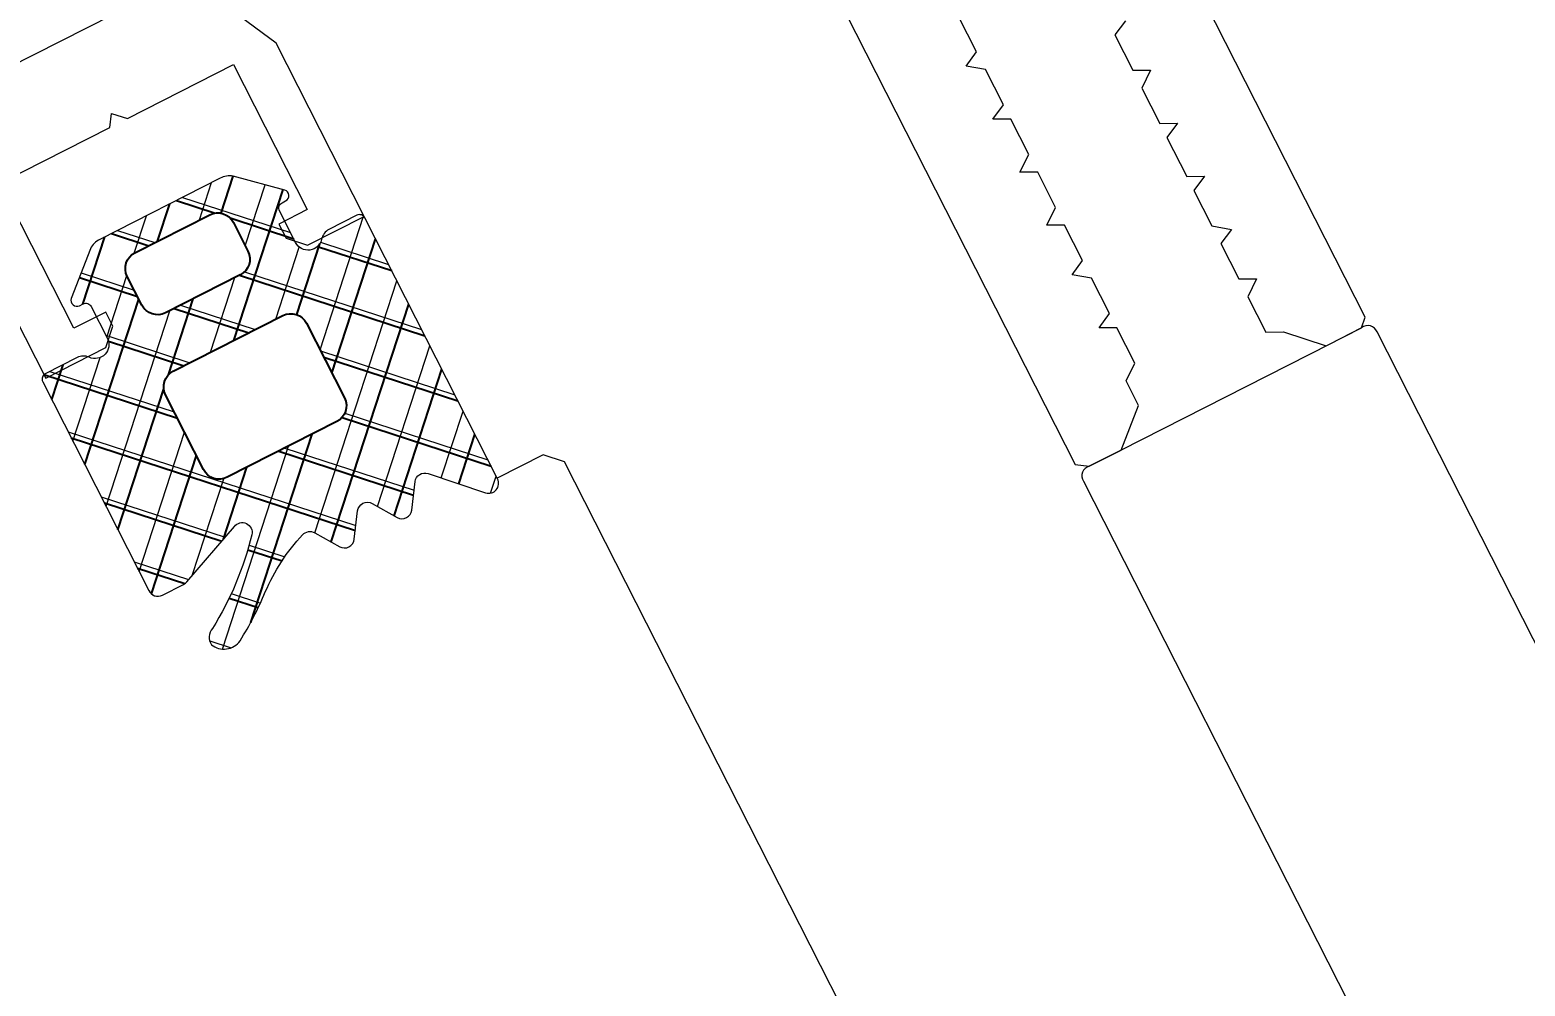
# Model space of a CAD drawing. Header units: millimetres. Extents: x 0 to 8967983, y -224399 to 13801.
# Drawn here: x 67245.67 to 67291.62, y -104743.85 to -104714.47 of the extents above; entities that cross this region are included whole.
import ezdxf
from ezdxf import colors
from ezdxf.entities.mleader import LeaderData, LeaderLine
from ezdxf.math import Vec2, Vec3

# ---------------------------------------------------------------- set-up
doc = ezdxf.new("R2010")
doc.units = ezdxf.units.MM
doc.header["$LTSCALE"] = 10
doc.layers.add('АР_Перегородки витражные', color=152, linetype='Continuous', lineweight=13)
doc.layers.add('Архитектура', color=251, linetype='Continuous')
doc.layers.add('Тонкая', color=7, linetype='Continuous')
doc.layers.get('0').off()
doc.layers.get('0').freeze()
doc.styles.add('ISOCPEUR', font='isocpeur.TTF', dxfattribs={"width": 0.7})

# ---------------------------------------------------------------- blocks, each defined once
blk = doc.blocks.new('_DOTSMALL')
at = {"color": 0, "linetype": 'ByBlock', "const_width": 0.5}
blk.add_lwpolyline([(-0.0625, 0, 1), (0.0625, 0, 1)], format="xyb", close=True, dxfattribs=at)
blk = doc.blocks.new('стойка витр.')
h = blk.add_hatch()
h.set_pattern_fill('ANSI37', scale=0.5, angle=-69.23283665521843)
h.set_pattern_definition([(335.7671633447816, (-69115.31625940584, 318510.9409690977), (0.6515825639889636, 1.447617495164233), []), (65.76716334478155, (-69115.31625940584, 318510.9409690977), (-1.447617495164233, 0.6515825639889636), [])])
edge = h.paths.add_edge_path()
edge.add_line((-22.69442369043827, 14.13646889062511), (-23.03581465108437, 15.03674084689555))
edge.add_arc((-23.43472203482704, 14.88552442783714), 0.426606969231953, 20.76054121617168, 72.29995807937499)
edge.add_arc((-23.17519432072194, 15.69843630689562), 0.4267278803337561, 110.7639791014305, 252.28796188313498, ccw=False)
edge.add_line((-23.32647754022037, 16.09744767434313), (-22.30045238576713, 16.48652534212306))
edge.add_arc((-22.23557122191811, 16.31559297980009), 0.1828317202011609, 20.74895968860318, 110.7853670150393, ccw=False)
edge.add_line((-22.06459766681655, 16.38036551539699), (-22.02136925791274, 16.26636916297139))
edge.add_arc((-21.85036169383434, 16.33121481389334), 0.1828894349477776, 200.7666051414026, 335.7779732891441)
edge.add_line((-21.68357339510112, 16.25618009645405), (-21.08991230116226, 17.78525728297245))
edge.add_arc((-21.70321396183568, 17.95657679537892), 0.6367804192309714, 344.3928406199507, 381.7248777476984)
edge.add_line((-21.1116628201562, 18.19228116337763), (-22.58147269752226, 22.06827310883818))
edge.add_arc((-23.18057156739388, 21.852472630542), 0.6367804192296693, 19.80944894391843, 57.14148607166609)
edge.add_line((-22.83507592984824, 22.38737642259366), (-24.29334917705273, 23.13834224954917))
edge.add_arc((-24.36844682475663, 22.97158227615987), 0.1828894349476184, 65.75635339884347, 200.7677215648203)
edge.add_line((-24.53945312526776, 22.90673329312267), (-24.49622471639304, 22.79273694081348))
edge.add_arc((-24.66715707872659, 22.7278557770023), 0.1828317201976129, -69.25104032206309, 20.78536700277641, ccw=False)
edge.add_line((-24.60238454316277, 22.55688222189201), (-25.62840969761601, 22.16780455411208))
edge.add_arc((-25.77973726672901, 22.56679910380675), 0.4267278803402734, 149.2463648073436, 290.7703475895543, ccw=False)
edge.add_arc((-26.51302534269302, 23.00322659508151), 0.4266069692186295, 329.2343686070108, 380.7737854734352)
edge.add_line((-26.11415292418678, 23.1545352198882), (-26.50320860397187, 24.18050239048171))
edge.add_arc((-26.6741821590871, 24.11572985494814), 0.1828317201915107, 20.74895966852365, 110.7853670116034)
edge.add_line((-26.73906332292245, 24.28666221726598), (-33.46508004333009, 21.73609814226074))
edge.add_arc((-33.37260125833668, 21.44478009969028), 0.3056444463767395, 107.6120180140902, 200.6882886899978)
edge.add_line((-33.6585366082727, 21.33680091994756), (-33.39916615508264, 20.65282280623796))
edge.add_arc((-33.11489203283651, 20.76049792175978), 0.3039830703862393, 200.7452912846324, 225.8123610097134)
edge.add_line((-33.32677140043234, 20.54252351805917), (-31.79381202385412, 18.90709041146329))
edge.add_arc((-32.0063560722166, 18.68866847666476), 0.3047673113958362, -108.86283880448178, 45.781400895661875, ccw=False)
edge.add_arc((-28.70749382052437, 27.75544220980088), 9.952967568180252, 231.9543329511108, 250.0411665169116, ccw=False)
edge.add_arc((-35.13741779119496, 19.64784166335459), 0.4002801790554734, 42.30928712460122, 119.2250395725891)
edge.add_arc((-34.91139847875967, 19.56672148584141), 0.6024183835395109, 134.3950067436913, 228.6478049676944)
edge.add_arc((-28.53884731806517, 27.80771469972205), 11.01872594929672, 232.0873456721725, 240.8889416158169)
edge.add_arc((-36.88860151399224, 12.8729826853881), 6.091684827127049, 40.75890454826748, 60.61437004968877, ccw=False)
edge.add_arc((-32.50226594848368, 16.64775385941913), 0.3047655738188228, -34.89587558046088, 41.60271899476669, ccw=False)
edge.add_line((-32.25229934006347, 16.47340148731018), (-32.76342180219945, 15.75802363698313))
edge.add_arc((-32.51342051808022, 15.58368567090239), 0.3047857747310843, 145.1100748179471, 256.4242518685471)
edge.add_line((-32.58496309185284, 15.28741547561367), (-31.72801335877739, 15.09082250765641))
edge.add_arc((-31.79955593254474, 14.79455231235153), 0.3047857747455557, -34.88992517811971, 76.42425187022229, ccw=False)
edge.add_line((-31.54955464840168, 14.62021434627968), (-32.06065512256464, 13.90477851201285))
edge.add_arc((-31.81065383841726, 13.73044054594722), 0.304785774745541, 145.1100748233031, 256.4242518693868)
edge.add_line((-31.88219641218893, 13.4341703506434), (-31.02524667911348, 13.23757738269342))
edge.add_arc((-31.09682011228135, 12.94126594878393), 0.3048331054871362, -24.2246592297883, 76.42043308581259, ccw=False)
edge.add_line((-30.81882951050648, 12.81618818287097), (-31.59985344059533, 11.12048939903616))
edge.add_arc((-31.32187980059053, 10.99539431777895), 0.3048247429134716, 155.7710645559098, 290.7402899417831)
edge.add_line((-31.21393143609748, 10.71032366952568), (-22.80062470957637, 13.90072279884771))
edge.add_arc((-22.86539724513609, 14.07169635396312), 0.1828317202009504, 290.7489596761703, 380.7489600455551)
edge = h.paths.add_edge_path(flags=16)
edge.add_line((-23.10434971895302, 21.04022295145114), (-22.19142218885827, 18.63276889372355))
edge.add_arc((-22.69773797682865, 18.4407695405971), 0.5414973949605305, -69.23283665472542, 20.767163345274582, ccw=False)
edge.add_line((-22.5057386237022, 17.93445375262672), (-23.43116100440966, 17.58352553217992))
edge.add_arc((-23.62316035752519, 18.08984132014666), 0.5414973949532591, 200.7671633443313, 290.7671633443313, ccw=False)
edge.add_line((-24.12947614549194, 17.89784196703113), (-25.04240367558668, 20.30529602475872))
edge.add_arc((-24.53608788761267, 20.4972953778888), 0.541497394965222, 110.76716334549809, 200.7671633454981, ccw=False)
edge.add_line((-24.72808724074275, 21.00361116586282), (-23.80266486003529, 21.35453938630963))
edge.add_arc((-23.6106655069234, 20.84822359833925), 0.5414973949553709, 20.767163343835023, 110.767163343835, ccw=False)
edge = h.paths.add_edge_path(flags=16)
edge.add_line((-26.85119390953332, 20.26120087689196), (-25.51269974335446, 16.73149769075098))
edge.add_arc((-26.01901553132848, 16.5394983376209), 0.541497394965222, -69.23283665450191, 20.76716334549809, ccw=False)
edge.add_line((-25.82701617819839, 16.03318254964688), (-28.23444912247942, 15.12026302596496))
edge.add_arc((-28.4264484756095, 15.62657881394625), 0.5414973949720253, 200.7671633452251, 290.76716334522513, ccw=False)
edge.add_line((-28.9327642635908, 15.43457946081617), (-30.27125842979876, 18.96428264696442))
edge.add_arc((-29.76494264181383, 19.15628200007632), 0.5414973949689773, 110.76716334328901, 200.767163343289, ccw=False)
edge.add_line((-29.95694199492573, 19.66259778806125), (-27.5495090506447, 20.57551731175045))
edge.add_arc((-27.35750969751825, 20.06920152376551), 0.541497394974137, 20.767163344728715, 110.76716334472869, ccw=False)
at = {"lineweight": 0, "ltscale": 100, "transparency": 33554687}
for points in [[(65.92687011216185, 59.2824299609274), (-26.6419368966599, 24.17953274302999), (-25.90703195796232, 22.24153677027789), (-25.27813291337225, 21.95846499659092), (-24.82208952034125, 22.13140062004823), (-25.21116718812846, 23.15742577453057), (-20.53714279274573, 24.92985650197079), (-19.19699615391437, 21.39579562939616), (-18.76855027934653, 21.29748815141647), (-18.98085410959902, 20.82581386800302), (-17.68393587967148, 17.40574934773758), (-22.35796027505421, 15.63331862029736), (-22.70380953396671, 16.54534742246324), (-23.1598529269977, 16.37241179900593), (-23.44292470067739, 15.74351275440858), (-22.75122618288151, 13.91945515007683), (-17.16517298531835, 16.03773513642955), (-16.24131551088067, 17.04008095841709)], [(-15.4391308168415, 20.08251046122314), (-17.03864790883381, 24.30054944750736)], [(-4.8720624113339, 3.563811556159635), (-32.68827406296623, -6.984337978748954), (-32.78663952485658, -7.412805841304362), (-32.39756185706938, -8.438830995786702), (-31.09647737510386, -9.118948907402228), (-30.2985029091069, -8.81635004535201), (-29.78357822878752, -9.142708211846184), (-28.64349873815081, -8.710380147196702), (-28.58844165704795, -8.16787993638718), (-28.18751332900138, -8.537466511741513), (-27.04754980615689, -8.105182423096267), (-26.87849637278123, -7.51945380341931), (-26.47751006082399, -7.889018390778801), (-25.33748855406884, -7.456712314131437), (-25.28243147299509, -6.914212103321915), (-24.7675067926466, -7.240570269808813), (-23.62748528589145, -6.808264193168725), (-23.5724282048177, -6.265763982351928), (-23.05744554058765, -6.592100160843984), (-21.91748201774317, -6.159816072198737), (-21.86242493664031, -5.617315861389216), (-21.46149660859373, -5.986902436743549), (-20.32147510183859, -5.554596360096184), (-20.15236368455226, -4.968845752424386), (-19.75143535650568, -5.338432327778719), (-18.6114718336612, -4.906148239133472)], [(-19.29193977129762, -9.988777390644827), (-19.69292608322576, -9.61921280335082), (-20.83288960607024, -10.05149689199607), (-20.8879466871731, -10.59399710274738), (-21.40287136749248, -10.26763893631141), (-22.54295085812919, -10.6999670009609), (-22.59800793926115, -11.24246721171221), (-22.99893626727862, -10.87288063641608), (-24.25289614239591, -11.34839313392149), (-24.30795322352787, -11.89089334468008), (-24.70893953545601, -11.52132875738607), (-25.84896104221116, -11.95363483402616), (-26.01801447558682, -12.53936345364491), (-26.4189428036334, -12.16977687834878), (-27.55896431035944, -12.60208295499615), (-27.61402139149141, -13.14458316574746), (-28.12900405569235, -12.81824698731361), (-29.26896757853683, -13.25053107595886), (-29.32402465966879, -13.79303128671745), (-29.89022619093885, -15.05085136390699), (-29.45792011427693, -16.19087287064031), (-29.14341260807123, -16.33238676948531), (-1.327200956468005, -5.784237234569446)], [(-69.8438361948356, -5.633594956780144), (-69.21493715024553, -5.916666730459838), (-30.90838462579995, 8.609511357899464), (-30.62531285212026, 9.238410402496811), (-31.1873041553481, 10.72042096611403)]]:
    blk.add_lwpolyline(points, dxfattribs=at)
at = {"color": 7, "lineweight": 0, "ltscale": 100, "transparency": 33554687}
blk.add_lwpolyline([(-22.69442369043827, 14.13646889062511), (-23.03581465108437, 15.03674084689555, 0.2287523810762611), (-23.30501911480678, 15.29193636016134, -0.7101639231358212), (-23.32647754022037, 16.09744767434313), (-22.30045238576713, 16.48652534212306, -0.4143996870914876), (-22.06459766681655, 16.38036551539699), (-22.02136925791274, 16.26636916297139, 0.6682503890445888), (-21.68357339510112, 16.25618009645405), (-21.08991230116226, 17.78525728297245, 0.1643479059441302), (-21.1116628201562, 18.19228116337763), (-22.58147269752226, 22.06827310883818, 0.1643479059441302), (-22.83507592984824, 22.38737642259366), (-24.29334917705273, 23.13834224954917, 0.6682503891596868), (-24.53945312526776, 22.90673329312267), (-24.49622471639304, 22.79273694081348, -0.4143996870833266), (-24.60238454316277, 22.55688222189201), (-25.62840969761601, 22.16780455411208, -0.7101639231391418), (-26.14645609946456, 22.78500538597291, 0.2287523810910513), (-26.11415292418678, 23.1545352198882), (-26.50320860397187, 24.18050239048171, 0.4143996871765861), (-26.73906332292245, 24.28666221726598), (-33.46508004333009, 21.73609814226074, 0.4300281847644905), (-33.6585366082727, 21.33680091994756), (-33.39916615508264, 20.65282280623796, 0.1098139781175365), (-33.32677140043234, 20.54252351805917), (-31.79381202385412, 18.90709041146329, -0.8000358277039689), (-32.10488848172827, 18.40026861818478, -0.07908294790216032), (-34.84140179419774, 19.91728321780829, 0.3488032577412263), (-35.33285102594527, 19.99716969329165, 0.4361245879823007), (-35.30940773655311, 19.11450854978466, 0.03842309887939363), (-33.89950172111276, 18.18089248692559, -0.08685322061285544), (-32.2743724368047, 16.85010652759956, -0.3467629046601076), (-32.25229934006347, 16.47340148731018), (-32.76342180219945, 15.75802363698313, 0.5278770357902526), (-32.58496309185284, 15.28741547561367), (-31.72801335877739, 15.09082250765641, -0.5278770357776507), (-31.54955464840168, 14.62021434627968), (-32.06065512256464, 13.90477851201285, 0.5278770357650493), (-31.88219641218893, 13.4341703506434), (-31.02524667911348, 13.23757738269342, -0.4697389635461835), (-30.81882951050648, 12.81618818287097), (-31.59985344059533, 11.12048939903616, 0.667984424932516), (-31.21393143609748, 10.71032366952568), (-22.80062470957637, 13.90072279884771, 0.4142135642613711)], format="xyb", close=True, dxfattribs=at)
for points in [[(-26.73906332292245, 24.28666221726598), (-26.73906332292245, 24.28666221726598)], [(-22.80062470957637, 13.90072279884771), (-22.80062470957637, 13.90072279884771)]]:
    blk.add_lwpolyline(points, dxfattribs=at)
at = {"color": 7}
for points in [[(-23.10434971895302, 21.04022295145114), (-22.19142218885827, 18.63276889372355, -0.414213562373095), (-22.5057386237022, 17.93445375262672), (-23.43116100440966, 17.58352553217992, -0.414213562373095), (-24.12947614549194, 17.89784196703113), (-25.04240367558668, 20.30529602475872, -0.414213562373095), (-24.72808724074275, 21.00361116586282), (-23.80266486003529, 21.35453938630963, -0.414213562373095)], [(-26.85119390953332, 20.26120087689196), (-25.51269974335446, 16.73149769075098, -0.414213562373095), (-25.82701617819839, 16.03318254964688), (-28.23444912247942, 15.12026302596496, -0.414213562373095), (-28.9327642635908, 15.43457946081617), (-30.27125842979876, 18.96428264696442, -0.414213562373095), (-29.95694199492573, 19.66259778806125), (-27.5495090506447, 20.57551731175045, -0.414213562373095)]]:
    blk.add_lwpolyline(points, format="xyb", close=True, dxfattribs=at)
at = {"lineweight": 0, "ltscale": 100, "transparency": 33554687}
for points in [[(-59.94503853938659, -19.40384657128016, -1.575399656426527e-05), (-56.87977393603069, -20.78551547546522, -0.4398191101055806)], [(-56.36006749374792, -22.15601788895583, -1.575399656426528e-05), (-57.73845635901671, -25.2227588602982, -0.2080566110632873)], [(-60.62370682114852, -28.40042247599195), (-29.6323624739598, -16.64818975485105, 0.5239329190821609), (-29.45792011430603, -16.19087287058937), (-29.84699778209324, -15.16484771611431), (-32.39756185706938, -8.438830995786702), (-32.78663952485658, -7.412805841304362, 0.5239329190821609), (-33.2204523376422, -7.186144611914642), (-64.21182667926769, -18.93829823563283, 0.4143255057077639)]]:
    blk.add_lwpolyline(points, format="xyb", dxfattribs=at)
at = {"color": 7, "lineweight": 0, "ltscale": 100, "transparency": 33554687}
blk.add_arc((-33.37357679728302, 21.44486016019073), 0.304760386648688, 110.7561904730667, 200.7778938289061, dxfattribs=at)
blk = doc.blocks.new('A$Cf7573d2c')
h = blk.add_hatch()
h.set_pattern_fill('ANSI37', color=5, scale=0.4999999999999999, angle=11.05056813833426)
h.set_pattern_definition([(56.05056813833426, (-325577.5326109263, -14427.20117750167), (-1.316880116997287, 0.8865568269756945), []), (146.0505681383342, (-325577.5326109263, -14427.20117750167), (-0.8865568269756945, -1.316880116997287), [])])
edge = h.paths.add_edge_path()
edge.add_line((11.41465996426996, -79.99643199487764), (10.46968452970032, -80.18098228986491))
edge.add_arc((10.55140614984776, -80.59968872998178), 0.4266069692291248, 101.043946010946, 152.583362874149)
edge.add_arc((9.793957552359752, -80.20668493908093), 0.4267278803342317, 191.0473838945442, 332.5713666762502, ccw=False)
edge.add_line((9.375137345981784, -80.28845485154307), (9.164808407542296, -79.21148187752988))
edge.add_arc((9.344238991408933, -79.17638054589366), 0.1828317201947123, 101.03236448459671, 191.0687718110337, ccw=False)
edge.add_line((9.30925168201793, -78.99692769389367), (9.428908583358862, -78.97355913252977))
edge.add_arc((9.39385494741606, -78.79406041936467), 0.182889434962051, 281.0500099214912, 416.0613780692319)
edge.add_line((9.495962937711738, -78.64232873599394), (8.089016010286286, -77.79911412490765))
edge.add_arc((7.816644230628035, -78.3747033152498), 0.6367804192914093, 64.67624541442503, 102.008282542173)
edge.add_line((7.684160098433495, -77.75185722101014), (3.615703731076792, -78.54641207955137))
edge.add_arc((3.727295635401254, -79.173338350509), 0.636780419240097, 100.0928537358094, 137.4248908635568)
edge.add_line((3.258376220357604, -78.74252065760083), (2.272063397220336, -80.0531302683521))
edge.add_arc((2.423756540580288, -80.15529550549245), 0.182889434966498, 146.039758200854, 281.0511263668317)
edge.add_line((2.458813674165867, -80.33479353558505), (2.578470575390384, -80.31142497422115))
edge.add_arc((2.613571906944562, -80.49085555806899), 0.182831720160508, 11.03236446209769, 101.06877178693532, ccw=False)
edge.add_line((2.79302475892473, -80.455868248755), (3.003353697480634, -81.53284122276818))
edge.add_arc((2.584542582461389, -81.6146576870381), 0.4267278803749458, -130.47023040168227, 11.053752380527897, ccw=False)
edge.add_arc((2.030615204991726, -82.2637684772957), 0.4266069692120041, 49.5177734016168, 101.0571902680406)
edge.add_line((1.948796800570562, -81.84508093881595), (0.8718846896663308, -82.0553979909455))
edge.add_arc((0.9068719990261886, -82.23485084292453), 0.1828317201681706, 101.0323644762739, 191.0687718193541)
edge.add_line((0.7274414151906967, -82.2699521745817), (2.106234080158174, -89.32995279858005))
edge.add_arc((2.408981151662215, -89.28796782188036), 0.3056444463306128, 187.8954228019012, 280.9716934778102)
edge.add_line((2.467152627417818, -89.58802549463871), (3.185094034764916, -89.44781412654265))
edge.add_arc((3.126941887751211, -89.14944516903338), 0.3039830702645643, 281.0286960890925, 306.0957658141734)
edge.add_line((3.306029453873634, -89.39507365001191), (5.176726684905589, -88.1601251628017))
edge.add_arc((5.356143180744712, -88.40648432158397), 0.3047673113952634, -28.579434009353804, 126.06480569078869, ccw=False)
edge.add_arc((-3.023799238718447, -83.6247018996756), 9.952967568203494, 312.237737744563, 330.32457131036375, ccw=False)
edge.add_arc((3.882285149072121, -91.33074545772703), 0.4002801790518057, 122.5926919233885, 199.5084443713766)
edge.add_arc((4.000388008000102, -91.12165952445687), 0.6024183835289821, 214.6784115371002, 308.9312097611028)
edge.add_arc((-3.046858568287144, -83.44965241108206), 11.01872594965999, 312.3707504643666, 321.172346408011)
edge.add_arc((10.26440043355916, -94.20023375649555), 6.09168482694455, 121.0423093429209, 140.8977748443422, ccw=False)
edge.add_arc((7.284082988952713, -89.23973528991692), 0.3047655738078916, 45.38752921329251, 121.88612378851909, ccw=False)
edge.add_line((7.498122293618508, -89.02278084530553), (8.116973152966239, -89.64730887029145))
edge.add_arc((8.331004110641391, -89.43031781604256), 0.3047857747129765, 225.3934796127387, 336.7076566633418)
edge.add_line((8.610949610476382, -89.55083704931894), (8.949353960924782, -88.73936053352372))
edge.add_arc((9.229299460771111, -88.8598797667927), 0.3047857747204645, 45.393479617120875, 156.7076566654631, ccw=False)
edge.add_line((9.443330418434925, -88.64288871252211), (10.06224214087706, -89.26740485119808))
edge.add_arc((10.27627309859769, -89.05041379688058), 0.304785774793757, 225.3934796157099, 336.7076566617938)
edge.add_line((10.55621859850362, -89.17093303019647), (10.8946229488356, -88.35945651440124))
edge.add_arc((11.17460388746825, -88.48001312446931), 0.3048331055327169, 56.058745561357625, 156.7038378769572, ccw=False)
edge.add_line((11.34480519453064, -88.22712038573809), (12.88436133123469, -89.28313158194942))
edge.add_arc((13.05457684253595, -89.03025848406948), 0.3048247429572407, 236.0544693444964, 371.0236947303713)
edge.add_line((13.35377701732796, -88.97197144156962), (11.6291001267964, -80.14089753731969))
edge.add_arc((11.44964727477784, -80.17588484667064), 0.1828317202052636, 11.03236447116439, 101.0323648405485)
edge = h.paths.add_edge_path(flags=16)
edge.add_line((4.540757622104138, -79.23529726907145), (7.067755079362541, -78.74178377749922))
edge.add_arc((7.171546747355023, -79.27324094260985), 0.5414973949079368, 11.050568135283015, 101.05056813528307, ccw=False)
edge.add_line((7.703003912465647, -79.16944927461736), (7.892709892010316, -80.14082399115432))
edge.add_arc((7.361252726892417, -80.24461565921229), 0.5414973949276295, -78.94943185806409, 11.050568141935912, ccw=False)
edge.add_line((7.465044394950382, -80.77607282433019), (4.938046937691979, -81.26958631591697))
edge.add_arc((4.834255269641289, -80.73812915074814), 0.5414973949762222, 191.0505681401473, 281.05056814014733, ccw=False)
edge.add_line((4.302798104472458, -80.84192081879883), (4.113092124927789, -79.87054610224732))
edge.add_arc((4.644549290103896, -79.76675443424756), 0.5414973949736009, 101.05056813471049, 191.0505681347106, ccw=False)
edge = h.paths.add_edge_path(flags=16)
edge.add_line((4.676231182878837, -83.05987093099975), (8.381203640135936, -82.33630316946073))
edge.add_arc((8.484995308186626, -82.86776033462957), 0.5414973949762222, 11.050568140147277, 101.05056814014728, ccw=False)
edge.add_line((9.016452473355457, -82.76396866657888), (9.509961636853404, -85.29094396196888))
edge.add_arc((8.978504471662745, -85.39473562998319), 0.5414973949906723, -78.94943186407329, 11.05056813592671, ccw=False)
edge.add_line((9.082296139677055, -85.92619279517385), (5.37732368230354, -86.64976055674197))
edge.add_arc((5.27353201432561, -86.11830339161679), 0.5414973949194297, 191.0505681334767, 281.05056813347676, ccw=False)
edge.add_line((4.742074849200435, -86.22209505959472), (4.248565685702488, -83.69511976420472))
edge.add_arc((4.780022850893147, -83.59132809619041), 0.5414973949906723, 101.05056813592671, 191.0505681359266, ccw=False)
at = {"color": 5, "lineweight": 0, "ltscale": 100, "transparency": 33554687}
for points in [[(-18.12661785061937, 14.97306006058352), (0.8494265772169456, -82.19229982656543), (2.883654761011712, -81.79502239728754), (3.268808120395988, -81.22292054705031), (3.175321988761425, -80.74423207908694), (2.098349014646374, -80.95456101758464), (1.140202340320684, -76.04844547851826), (4.849748867331073, -75.3239844176278), (5.018956985673867, -74.91827659131377), (5.448033373337239, -75.20714161088108), (9.037922999123111, -74.50604911138362), (9.996069673448801, -79.41216465045), (9.038753600558266, -79.5991250275838), (9.132239732309245, -80.07781349554716), (9.704341582604684, -80.4629668550042), (11.61897372815292, -80.08904610075115), (10.47386667667888, -74.225614488867), (9.64182380773127, -73.14583930670051)], [(6.778427712619305, -71.84167660005915), (2.350939778378233, -72.70634902901656)], [(24.84361533320043, -64.21413804324402), (30.5457701429259, -93.41157833833131), (30.95148985553533, -93.58084731984127), (32.02846282953396, -93.37051838135812), (32.91841456328984, -92.2028852563817), (32.75483463390265, -91.3652869478974), (33.16341741790529, -90.91283011251653), (32.92970803170465, -89.71613937416987), (32.40428244089708, -89.57031170348637), (32.83623378630728, -89.23751176930091), (32.60254817281384, -88.04094275718671), (32.05375402071513, -87.7754581853078), (32.48569347965531, -87.44259738799883), (32.25199597980827, -86.24596751274657), (31.72657038911711, -86.10013984210673), (32.13515317311976, -85.64768300669675), (31.90145567327272, -84.4510531314445), (31.37603008258156, -84.3052254607901), (31.78460098023061, -83.85270776228572), (31.55091536673717, -82.65613875015697), (31.0254897759296, -82.51031107948802), (31.4574411213398, -82.17751114530256), (31.22374362149276, -80.9808812700503), (30.67493758304045, -80.71533583504788), (31.10688892833423, -80.38253590086242), (30.87320331484079, -79.18596688874823)], [(35.76807436242234, -80.71449334718636), (35.33613490348216, -81.04735414448078), (35.5698205169756, -82.24392315659497), (36.09524610766675, -82.38975082726392), (35.68666332366411, -82.8422076626448), (35.92037270986475, -84.03889840100601), (36.44579830055591, -84.18472607170406), (36.01384695526212, -84.51752600586042), (36.27090113016311, -85.83375191917003), (36.79632672073785, -85.97957958988263), (36.36438726191409, -86.3124403871625), (36.59808476176113, -87.50907026241475), (37.14687891374342, -87.77455483427912), (36.71492756844964, -88.10735476847913), (36.94862506829668, -89.30398464370228), (37.47405065898784, -89.44981231440033), (37.06547976133879, -89.90233001289016), (37.29916537483223, -91.09889902500436), (37.82459096552338, -91.24472669570241), (38.96880655235145, -92.01509427773999), (40.1654364275746, -91.7813967778784), (40.35800122097135, -91.49528498963627), (34.65584641124588, -62.29784469456354)], [(11.6291001267964, -80.14089753731969), (11.6291001267964, -80.14089753731969)], [(0.7274414151906967, -82.2699521745817), (0.7274414151906967, -82.2699521745817)], [(22.94347876822576, -129.8061585653631), (23.32863212761004, -129.2340567151259), (15.4760210152017, -89.0253721447516), (14.90391916502267, -88.64021878529456), (13.34831858612597, -88.94402196916053)]]:
    blk.add_lwpolyline(points, dxfattribs=at)
blk.add_lwpolyline([(11.41465996426996, -79.99643199487764), (10.46968452970032, -80.18098228986491, 0.2287523810762611), (10.17271494236775, -80.40325432471582, -0.7101639231358212), (9.375137345981784, -80.28845485154307), (9.164808407542296, -79.21148187752988, -0.4143996870914876), (9.30925168201793, -78.99692769389367), (9.428908583358862, -78.97355913252977, 0.6682503890445888), (9.495962937711738, -78.64232873599394), (8.089016010286286, -77.79911412490765, 0.1643479059441302), (7.684160098433495, -77.75185722101014), (3.615703731076792, -78.54641207955137, 0.1643479059441302), (3.258376220357604, -78.74252065760083), (2.272063397220336, -80.0531302683521, 0.6682503891596868), (2.458813674165867, -80.33479353558505), (2.578470575390384, -80.31142497422115, -0.4143996870833266), (2.79302475892473, -80.455868248755), (3.003353697480634, -81.53284122276818, -0.7101639231391418), (2.307573626632802, -81.9392880636151, 0.2287523810910513), (1.948796800570562, -81.84508093881595), (0.8718846896663308, -82.0553979909455, 0.4143996871765861), (0.7274414151906967, -82.2699521745817), (2.106234080158174, -89.32995279858005, 0.4300281847644905), (2.467152627417818, -89.58802549463871), (3.185094034764916, -89.44781412654265, 0.1098139781175365), (3.306029453873634, -89.39507365001191), (5.176726684905589, -88.1601251628017, -0.8000358277039689), (5.623776040622033, -88.55227789623314, -0.07908294790216032), (3.666668896563351, -90.99350095681439, 0.3488032577412263), (3.504984140978195, -91.46441733597021, 0.4361245879823007), (4.378939818707295, -91.59028137139103, 0.03842309887939363), (5.537119518499821, -90.3581719166832, -0.08685322061285544), (7.123095843824558, -88.98095895003644, -0.3467629046601076), (7.498122293618508, -89.02278084530553), (8.116973152966239, -89.64730887029145, 0.5278770357902526), (8.610949610476382, -89.55083704931894), (8.949353960924782, -88.73936053352372, -0.5278770357776507), (9.443330418434925, -88.64288871252211), (10.06224214087706, -89.26740485119808, 0.5278770357650493), (10.55621859850362, -89.17093303019647), (10.8946229488356, -88.35945651440124, -0.4697389635461835), (11.34480519453064, -88.22712038573809), (12.88436133123469, -89.28313158194942, 0.667984424932516), (13.35377701732796, -88.97197144156962), (11.6291001267964, -80.14089753731969, 0.4142135642613711)], format="xyb", close=True, dxfattribs=at)
at = {"color": 5}
for points in [[(4.540757622104138, -79.23529726907145), (7.067755079362541, -78.74178377749922, -0.414213562373095), (7.703003912465647, -79.16944927461736), (7.892709892010316, -80.14082399115432, -0.414213562373095), (7.465044394950382, -80.77607282433019), (4.938046937691979, -81.26958631591697, -0.414213562373095), (4.302798104472458, -80.84192081879883), (4.113092124927789, -79.87054610224732, -0.414213562373095)], [(4.676231182878837, -83.05987093099975), (8.381203640135936, -82.33630316946073, -0.414213562373095), (9.016452473355457, -82.76396866657888), (9.509961636853404, -85.29094396196888, -0.414213562373095), (9.082296139677055, -85.92619279517385), (5.37732368230354, -86.64976055674197, -0.414213562373095), (4.742074849200435, -86.22209505959472), (4.248565685702488, -83.69511976420472, -0.414213562373095)]]:
    blk.add_lwpolyline(points, format="xyb", close=True, dxfattribs=at)
at = {"color": 5, "lineweight": 0, "ltscale": 100, "transparency": 33554687}
for points in [[(38.18685929093044, -122.3734353235923, -1.575399656426527e-05), (40.06604728137609, -119.585334079733, -0.4398191101055806)], [(41.50460271420889, -119.3043893908471, -1.575399656426528e-05), (44.29471273510717, -121.1805935695593, -0.2080566110632873)], [(46.93983379960991, -124.5607638076181), (40.58675144321751, -92.03052029560786, 0.5239329190821609), (40.1654364275746, -91.78139677789295), (39.08846345345955, -91.99172571639065), (32.02846282953396, -93.37051838135812), (30.95148985553533, -93.58084731984127, 0.5239329190821609), (30.65486346394755, -93.97018220560858), (37.00786279537715, -126.5004419321049, 0.4143255057077639)]]:
    blk.add_lwpolyline(points, format="xyb", dxfattribs=at)
blk.add_arc((2.408737593214028, -89.28891585412202), 0.3047603866486879, 191.0395952653897, 281.06129862006, dxfattribs=at)
at = {"layer": 'АР_Перегородки витражные', "rotation": 80.28340479355269}
blk.add_blockref('стойка витр.', (29.17858439369593, -60.01344902928395), dxfattribs=at)
blk = doc.blocks.new('A$Cd39b9c29')
at = {"color": 241, "ltscale": 100, "true_color": 0xf7abae, "rotation": 15.99619938090556}
blk.add_blockref('A$Cf7573d2c', (194.7143770353869, -6002.058359785675), dxfattribs=at)
blk = doc.blocks.new('A$Cec9b444d')
at = {"layer": 'Тонкая', "ltscale": 100, "rotation": 359.8999999999999}
blk.add_blockref('A$Cd39b9c29', (-19.13216614062549, 2.909131854816223), dxfattribs=at)

msp = doc.modelspace()

# ---------------------------------------------------------------- linework, layer by layer
at = {"layer": 'Архитектура', "lineweight": 25, "transparency": 33554684}
for centre, radius, start, end in [((64177.46455168902, -95753.94507201882), 9778.654617052323, 272.592547965165, 356.6353913736801), ((64169.79712919393, -95735.95544481733), 9144.28346907419, 272.8206375183432, 356.2887310665689)]:
    msp.add_arc(centre, radius, start, end, dxfattribs=at)

# ---------------------------------------------------------------- block references
msp.add_blockref('A$Cec9b444d', (67057.72434611898, -98646.87649074812), dxfattribs=at)

# ---------------------------------------------------------------- leaders
ml = msp.add_multileader_mtext('Standard', dxfattribs=at)
ml.set_content('0,000', color=256, style='ISOCPEUR')
ml.set_leader_properties(color=256, linetype='Continuous', lineweight=-1)
ml.set_arrow_properties(name='DOTSMALL')
ml.build(insert=Vec2(0, 0))
ml.multileader.update_dxf_attribs({"has_text_frame": 1, "text_left_attachment_type": 4, "text_right_attachment_type": 4, "dogleg_length": 100, "arrow_head_size": 180})
ctx = ml.context
ctx.base_point, ctx.char_height, ctx.arrow_head_size, ctx.landing_gap_size, ctx.plane_origin = Vec3(109227.8345319777, -179824.0994568599, 1.149675994230903e-08), 250, 180, 50, Vec3(109146.4410821284, -181024.9969823235, 1.149675994230903e-08)
ctx.left_attachment, ctx.right_attachment = 4, 4
notes = []
notes.append((ctx, [(0, (0, 0, 0), (0, 0), (1, 0), 1, [])]))
ctx.mtext.insert, ctx.mtext.width, ctx.mtext.line_spacing_style, ctx.mtext.flow_direction = Vec3(109277.8345319777, -179424.0994568599, 1.149675994230903e-08), 852.6970314602484, 2, 5
ml = msp.add_multileader_mtext('Standard', dxfattribs=at)
ml.set_content('0,000', color=256, style='ISOCPEUR')
ml.set_leader_properties(color=256, linetype='Continuous', lineweight=-1)
ml.set_arrow_properties(name='DOTSMALL')
ml.build(insert=Vec2(0, 0))
ml.multileader.update_dxf_attribs({"has_text_frame": 1, "text_left_attachment_type": 4, "text_right_attachment_type": 4, "dogleg_length": 100, "arrow_head_size": 180})
ctx = ml.context
ctx.base_point, ctx.char_height, ctx.arrow_head_size, ctx.landing_gap_size, ctx.plane_origin = Vec3(93570.61230941524, -179043.501211703, 1.149675994230903e-08), 250, 180, 50, Vec3(91409.39993934671, -179568.0801185216, 1.149675994230903e-08)
ctx.left_attachment, ctx.right_attachment = 4, 4
notes.append((ctx, [(0, (0, 0, 0), (0, 0), (1, 0), 1, [])]))
ctx.mtext.insert, ctx.mtext.width, ctx.mtext.line_spacing_style, ctx.mtext.flow_direction = Vec3(93620.61230941524, -178643.501211703, 1.149675994230903e-08), 852.6970314602484, 2, 5
ml = msp.add_multileader_mtext('Standard', dxfattribs=at)
ml.set_content('-1,140', color=256, style='ISOCPEUR')
ml.set_leader_properties(color=256, linetype='Continuous', lineweight=-1)
ml.set_arrow_properties(name='DOTSMALL')
ml.build(insert=Vec2(0, 0))
ml.multileader.update_dxf_attribs({"has_text_frame": 1, "text_left_attachment_type": 4, "text_right_attachment_type": 4, "dogleg_length": 100, "arrow_head_size": 180})
ctx = ml.context
ctx.base_point, ctx.char_height, ctx.arrow_head_size, ctx.landing_gap_size, ctx.plane_origin = Vec3(85513.64643370814, -171108.2295539479, 1.149675994230903e-08), 250, 180, 50, Vec3(85432.25298385893, -170822.0879778057, 1.149675994230903e-08)
ctx.left_attachment, ctx.right_attachment = 4, 4
notes.append((ctx, [(0, (0, 0, 0), (0, 0), (1, 0), 1, [])]))
ctx.mtext.insert, ctx.mtext.width, ctx.mtext.line_spacing_style, ctx.mtext.flow_direction = Vec3(85563.64643370814, -170774.8962206146, 1.149675994230903e-08), 852.6970314602484, 2, 5
ml = msp.add_multileader_mtext('Standard', dxfattribs=at)
ml.set_content('-1,140', color=256, style='ISOCPEUR')
ml.set_leader_properties(color=256, linetype='Continuous', lineweight=-1)
ml.set_arrow_properties(name='DOTSMALL')
ml.build(insert=Vec2(0, 0))
ml.multileader.update_dxf_attribs({"has_text_frame": 1, "text_left_attachment_type": 4, "text_right_attachment_type": 4, "dogleg_length": 100, "arrow_head_size": 180})
ctx = ml.context
ctx.base_point, ctx.char_height, ctx.arrow_head_size, ctx.landing_gap_size, ctx.plane_origin = Vec3(88173.50544428907, -169016.9644614541), 250, 180, 50, Vec3(88092.11199443985, -170284.5286535844)
ctx.left_attachment, ctx.right_attachment = 4, 4
notes.append((ctx, [(0, (0, 0, 0), (0, 0), (1, 0), 1, [])]))
ctx.mtext.insert, ctx.mtext.width, ctx.mtext.line_spacing_style, ctx.mtext.flow_direction = Vec3(88223.50544428907, -168683.6311281208), 852.6970314602484, 2, 5
ml = msp.add_multileader_mtext('Standard', dxfattribs=at)
ml.set_content('-2,650', color=256, style='ISOCPEUR')
ml.set_leader_properties(color=256, linetype='Continuous', lineweight=-1)
ml.set_arrow_properties(name='DOTSMALL')
ml.build(insert=Vec2(0, 0))
ml.multileader.update_dxf_attribs({"has_text_frame": 1, "text_left_attachment_type": 4, "text_right_attachment_type": 4, "dogleg_length": 100, "arrow_head_size": 180})
ctx = ml.context
ctx.base_point, ctx.char_height, ctx.arrow_head_size, ctx.landing_gap_size, ctx.plane_origin = Vec3(97964.86647307395, -185922.1176271643), 250, 180, 50, Vec3(95803.65410300542, -186513.3632006497)
ctx.left_attachment, ctx.right_attachment = 4, 4
notes.append((ctx, [(0, (0, 0, 0), (0, 0), (1, 0), 1, [])]))
ctx.mtext.insert, ctx.mtext.width, ctx.mtext.line_spacing_style, ctx.mtext.flow_direction = Vec3(98014.86647307395, -185588.784293831), 852.6970314602484, 2, 5
ml = msp.add_multileader_mtext('Standard', dxfattribs=at)
ml.set_content('{\\W0.8;-2,250}', color=256, style='ISOCPEUR')
ml.set_leader_properties(color=256, linetype='Continuous', lineweight=-1)
ml.set_arrow_properties(name='DOTSMALL')
ml.build(insert=Vec2(0, 0))
ml.multileader.update_dxf_attribs({"has_text_frame": 1, "text_left_attachment_type": 4, "text_right_attachment_type": 4, "dogleg_length": 100, "arrow_head_size": 180})
ctx = ml.context
ctx.base_point, ctx.char_height, ctx.arrow_head_size, ctx.landing_gap_size, ctx.plane_origin = Vec3(69101.21143429016, -196521.6173360839), 250, 180, 50, Vec3(68896.09119226134, -197241.9183441544)
ctx.left_attachment, ctx.right_attachment = 4, 4
notes.append((ctx, [(0, (0, 0, 0), (0, 0), (1, 0), 1, [])]))
ctx.mtext.insert, ctx.mtext.width, ctx.mtext.defined_height, ctx.mtext.line_spacing_style, ctx.mtext.flow_direction = Vec3(69151.21143429016, -196188.2840027506), 769.9889591111103, 343.8884462512117, 2, 5
ml = msp.add_multileader_mtext('Standard', dxfattribs=at)
ml.set_content('{\\W0.8;-2,250}', color=256, style='ISOCPEUR')
ml.set_leader_properties(color=256, linetype='Continuous', lineweight=-1)
ml.set_arrow_properties(name='DOTSMALL')
ml.build(insert=Vec2(0, 0))
ml.multileader.update_dxf_attribs({"has_text_frame": 1, "text_left_attachment_type": 4, "text_right_attachment_type": 4, "dogleg_length": 100, "arrow_head_size": 180})
ctx = ml.context
ctx.base_point, ctx.char_height, ctx.arrow_head_size, ctx.landing_gap_size, ctx.plane_origin = Vec3(103807.2803555565, -171634.4771294484), 250, 180, 50, Vec3(103725.8869057072, -172912.5964344966)
ctx.left_attachment, ctx.right_attachment = 4, 4
notes.append((ctx, [(0, (0, 0, 0), (0, 0), (1, 0), 1, [])]))
ctx.mtext.insert, ctx.mtext.width, ctx.mtext.defined_height, ctx.mtext.line_spacing_style, ctx.mtext.flow_direction = Vec3(103857.2803555565, -171301.1437961151), 769.9889591111103, 343.8884462512117, 2, 5
ml = msp.add_multileader_mtext('Standard', dxfattribs=at)
ml.set_content('%%P0,000', color=256, style='ISOCPEUR')
ml.set_leader_properties(color=256, linetype='Continuous', lineweight=-1)
ml.set_arrow_properties(name='DOTSMALL')
ml.build(insert=Vec2(0, 0))
ml.multileader.update_dxf_attribs({"has_text_frame": 1, "text_left_attachment_type": 4, "text_right_attachment_type": 4, "dogleg_length": 100, "arrow_head_size": 180})
ctx = ml.context
ctx.base_point, ctx.char_height, ctx.arrow_head_size, ctx.landing_gap_size, ctx.plane_origin = Vec3(70070.81458728368, -171297.7263068847, -0.1595442850443263), 250, 180, 50, Vec3(66999.73287161838, -172887.2748479166, -0.1595442850443263)
ctx.left_attachment, ctx.right_attachment = 4, 4
notes.append((ctx, [(0, (0, 0, 0), (0, 0), (1, 0), 1, [])]))
ctx.mtext.insert, ctx.mtext.width, ctx.mtext.line_spacing_style, ctx.mtext.flow_direction = Vec3(70120.81458728368, -170964.3929735514, -0.1595442850443263), 852.6970314602484, 2, 5
ml = msp.add_multileader_mtext('Standard', dxfattribs=at)
ml.set_content('%%P0,000', color=256, style='ISOCPEUR')
ml.set_leader_properties(color=256, linetype='Continuous', lineweight=-1)
ml.set_arrow_properties(name='DOTSMALL')
ml.build(insert=Vec2(0, 0))
ml.multileader.update_dxf_attribs({"has_text_frame": 1, "text_left_attachment_type": 4, "text_right_attachment_type": 4, "dogleg_length": 100, "arrow_head_size": 180})
ctx = ml.context
ctx.base_point, ctx.char_height, ctx.arrow_head_size, ctx.landing_gap_size, ctx.plane_origin = Vec3(77765.30692788668, -167248.6201944349), 250, 180, 50, Vec3(75221.94054402775, -169195.6268845529)
ctx.left_attachment, ctx.right_attachment = 4, 4
notes.append((ctx, [(0, (0, 0, 0), (0, 0), (1, 0), 1, [])]))
ctx.mtext.insert, ctx.mtext.width, ctx.mtext.line_spacing_style, ctx.mtext.flow_direction = Vec3(77815.30692788668, -166915.2868611016), 852.6970314602484, 2, 5
ml = msp.add_multileader_mtext('Standard', dxfattribs=at)
ml.set_content('%%P0,000', color=256, style='ISOCPEUR')
ml.set_leader_properties(color=256, linetype='Continuous', lineweight=-1)
ml.set_arrow_properties(name='DOTSMALL')
ml.build(insert=Vec2(0, 0))
ml.multileader.update_dxf_attribs({"has_text_frame": 1, "text_left_attachment_type": 4, "text_right_attachment_type": 4, "dogleg_length": 100, "arrow_head_size": 180})
ctx = ml.context
ctx.base_point, ctx.char_height, ctx.arrow_head_size, ctx.landing_gap_size, ctx.plane_origin = Vec3(112176.9498613266, -179831.5959282387), 250, 180, 50, Vec3(109105.8681456613, -181421.1444692705)
ctx.left_attachment, ctx.right_attachment = 4, 4
notes.append((ctx, [(0, (0, 0, 0), (0, 0), (1, 0), 1, [])]))
ctx.mtext.insert, ctx.mtext.width, ctx.mtext.line_spacing_style, ctx.mtext.flow_direction = Vec3(112226.9498613266, -179498.2625949054), 852.6970314602484, 2, 5
ml = msp.add_multileader_mtext('Standard', dxfattribs=at)
ml.set_content('%%P0,000', color=256, style='ISOCPEUR')
ml.set_leader_properties(color=256, linetype='Continuous', lineweight=-1)
ml.set_arrow_properties(name='DOTSMALL')
ml.build(insert=Vec2(0, 0))
ml.multileader.update_dxf_attribs({"has_text_frame": 1, "text_left_attachment_type": 4, "text_right_attachment_type": 4, "dogleg_length": 100, "arrow_head_size": 180})
ctx = ml.context
ctx.base_point, ctx.char_height, ctx.arrow_head_size, ctx.landing_gap_size, ctx.plane_origin = Vec3(75855.86278546404, -202520.9245383602), 250, 180, 50, Vec3(72784.78106979874, -204110.473079392)
ctx.left_attachment, ctx.right_attachment = 4, 4
notes.append((ctx, [(0, (0, 0, 0), (0, 0), (1, 0), 1, [])]))
ctx.mtext.insert, ctx.mtext.width, ctx.mtext.line_spacing_style, ctx.mtext.flow_direction = Vec3(75905.86278546404, -202187.5912050268), 852.6970314602484, 2, 5
ml = msp.add_multileader_mtext('Standard', dxfattribs=at)
ml.set_content('+4,200', color=256, style='ISOCPEUR')
ml.set_leader_properties(color=256, linetype='Continuous', lineweight=-1)
ml.set_arrow_properties(name='DOTSMALL')
ml.build(insert=Vec2(0, 0))
ml.multileader.update_dxf_attribs({"has_text_frame": 1, "text_left_attachment_type": 4, "text_right_attachment_type": 4, "dogleg_length": 100, "arrow_head_size": 180})
ctx = ml.context
ctx.base_point, ctx.char_height, ctx.arrow_head_size, ctx.landing_gap_size, ctx.plane_origin = Vec3(69030.26807569628, -112766.3333112275), 250, 180, 50, Vec3(67728.82619951744, -114325.0871771755)
ctx.left_attachment, ctx.right_attachment = 4, 4
notes.append((ctx, [(0, (0, 0, 0), (0, 0), (1, 0), 1, [])]))
ctx.mtext.insert, ctx.mtext.width, ctx.mtext.line_spacing_style, ctx.mtext.flow_direction = Vec3(69080.26807569628, -112432.9999778942), 852.6970314602484, 2, 5
ml = msp.add_multileader_mtext('Standard', dxfattribs=at)
ml.set_content('+2,100', color=256, style='ISOCPEUR')
ml.set_leader_properties(color=256, linetype='Continuous', lineweight=-1)
ml.set_arrow_properties(name='DOTSMALL')
ml.build(insert=Vec2(0, 0))
ml.multileader.update_dxf_attribs({"has_text_frame": 1, "text_left_attachment_type": 4, "text_right_attachment_type": 4, "dogleg_length": 100, "arrow_head_size": 180})
ctx = ml.context
ctx.base_point, ctx.char_height, ctx.arrow_head_size, ctx.landing_gap_size, ctx.plane_origin = Vec3(69181.71217548949, -119155.2364091304), 250, 180, 50, Vec3(68206.08151326547, -118510.7975182412)
ctx.left_attachment, ctx.right_attachment = 4, 4
notes.append((ctx, [(0, (0, 0, 0), (0, 0), (1, 0), 1, [])]))
ctx.mtext.insert, ctx.mtext.width, ctx.mtext.line_spacing_style, ctx.mtext.flow_direction = Vec3(69231.71217548949, -118821.9030757971), 852.6970314602484, 2, 5
ml = msp.add_multileader_mtext('Standard', dxfattribs=at)
ml.set_content('+2,100', color=256, style='ISOCPEUR')
ml.set_leader_properties(color=256, linetype='Continuous', lineweight=-1)
ml.set_arrow_properties(name='DOTSMALL')
ml.build(insert=Vec2(0, 0))
ml.multileader.update_dxf_attribs({"has_text_frame": 1, "text_left_attachment_type": 4, "text_right_attachment_type": 4, "dogleg_length": 100, "arrow_head_size": 180})
ctx = ml.context
ctx.base_point, ctx.char_height, ctx.arrow_head_size, ctx.landing_gap_size, ctx.plane_origin = Vec3(108644.689688993, -173339.4403854473, 1.149675994230903e-08), 250, 180, 50, Vec3(108563.2962391438, -174607.0045775776, 1.149675994230903e-08)
ctx.left_attachment, ctx.right_attachment = 4, 4
notes.append((ctx, [(0, (0, 0, 0), (0, 0), (1, 0), 1, [])]))
ctx.mtext.insert, ctx.mtext.width, ctx.mtext.line_spacing_style, ctx.mtext.flow_direction = Vec3(108694.689688993, -173006.107052114, 1.149675994230903e-08), 852.6970314602484, 2, 5
ml = msp.add_multileader_mtext('Standard', dxfattribs=at)
ml.set_content('%%P0,000', color=256, style='ISOCPEUR')
ml.set_leader_properties(color=256, linetype='Continuous', lineweight=-1)
ml.set_arrow_properties(name='DOTSMALL')
ml.build(insert=Vec2(0, 0))
ml.multileader.update_dxf_attribs({"has_text_frame": 1, "text_left_attachment_type": 4, "text_right_attachment_type": 4, "dogleg_length": 100, "arrow_head_size": 180})
ctx = ml.context
ctx.base_point, ctx.char_height, ctx.arrow_head_size, ctx.landing_gap_size, ctx.plane_origin = Vec3(73396.09986243525, -204238.7608166377), 250, 180, 50, Vec3(70277.29966569098, -203473.5771297424)
ctx.left_attachment, ctx.right_attachment = 4, 4
notes.append((ctx, [(0, (0, 0, 0), (0, 0), (1, 0), 1, [])]))
ctx.mtext.insert, ctx.mtext.width, ctx.mtext.line_spacing_style, ctx.mtext.flow_direction = Vec3(73446.09986243525, -203905.4274833043), 852.6970314602484, 2, 5
ml = msp.add_multileader_mtext('Standard', dxfattribs=at)
ml.set_content('%%P0,000', color=256, style='ISOCPEUR')
ml.set_leader_properties(color=256, linetype='Continuous', lineweight=-1)
ml.set_arrow_properties(name='DOTSMALL')
ml.build(insert=Vec2(0, 0))
ml.multileader.update_dxf_attribs({"has_text_frame": 1, "text_left_attachment_type": 4, "text_right_attachment_type": 4, "dogleg_length": 100, "arrow_head_size": 180})
ctx = ml.context
ctx.base_point, ctx.char_height, ctx.arrow_head_size, ctx.landing_gap_size, ctx.plane_origin = Vec3(80111.56057722156, -169396.6651229074), 250, 180, 50, Vec3(76159.99959400075, -170835.1421161888)
ctx.left_attachment, ctx.right_attachment = 4, 4
notes.append((ctx, [(0, (0, 0, 0), (0, 0), (1, 0), 1, [])]))
ctx.mtext.insert, ctx.mtext.width, ctx.mtext.line_spacing_style, ctx.mtext.flow_direction = Vec3(80161.56057722156, -169063.3317895741), 852.6970314602484, 2, 5
ml = msp.add_multileader_mtext('Standard', dxfattribs=at)
ml.set_content('Л.3', color=256, style='ISOCPEUR')
ml.set_leader_properties(color=256, linetype='Continuous', lineweight=-1)
ml.set_arrow_properties(name='DOTSMALL')
ml.build(insert=Vec2(0, 0))
ml.multileader.update_dxf_attribs({"has_text_frame": 1, "text_left_attachment_type": 4, "text_right_attachment_type": 4, "dogleg_length": 100, "arrow_head_size": 180})
ctx = ml.context
ctx.base_point, ctx.char_height, ctx.arrow_head_size, ctx.landing_gap_size, ctx.plane_origin = Vec3(73917.93742473226, -204990.7275228011), 250, 180, 50, Vec3(98695.63924480753, -215170.2203547314)
ctx.left_attachment, ctx.right_attachment = 4, 4
notes.append((ctx, [(0, (0, 0, 0), (0, 0), (1, 0), 1, [])]))
ctx.mtext.insert, ctx.mtext.width, ctx.mtext.line_spacing_style, ctx.mtext.flow_direction = Vec3(73967.93742473226, -204657.3941894678), 852.6970314602484, 2, 5
ml = msp.add_multileader_mtext('Standard', dxfattribs=at)
ml.set_content('Л.4', color=256, style='ISOCPEUR')
ml.set_leader_properties(color=256, linetype='Continuous', lineweight=-1)
ml.set_arrow_properties(name='DOTSMALL')
ml.build(insert=Vec2(0, 0))
ml.multileader.update_dxf_attribs({"has_text_frame": 1, "text_left_attachment_type": 4, "text_right_attachment_type": 4, "dogleg_length": 100, "arrow_head_size": 180})
ctx = ml.context
ctx.base_point, ctx.char_height, ctx.arrow_head_size, ctx.landing_gap_size, ctx.plane_origin = Vec3(81011.08483592642, -170179.9664768753), 250, 180, 50, Vec3(106247.0021695468, -181803.0859569088)
ctx.left_attachment, ctx.right_attachment = 4, 4
notes.append((ctx, [(0, (0, 0, 0), (0, 0), (1, 0), 1, [])]))
ctx.mtext.insert, ctx.mtext.width, ctx.mtext.line_spacing_style, ctx.mtext.flow_direction = Vec3(81061.08483592642, -169846.633143542), 852.6970314602484, 2, 5
ml = msp.add_multileader_mtext('Standard', dxfattribs=at)
ml.set_content('Л.5', color=256, style='ISOCPEUR')
ml.set_leader_properties(color=256, linetype='Continuous', lineweight=-1)
ml.set_arrow_properties(name='DOTSMALL')
ml.build(insert=Vec2(0, 0))
ml.multileader.update_dxf_attribs({"has_text_frame": 1, "text_left_attachment_type": 4, "text_right_attachment_type": 4, "dogleg_length": 100, "arrow_head_size": 180})
ctx = ml.context
ctx.base_point, ctx.char_height, ctx.arrow_head_size, ctx.landing_gap_size, ctx.plane_origin = Vec3(108596.3086329371, -175873.6562879031), 250, 180, 50, Vec3(133832.2259665575, -187496.7757679366)
ctx.left_attachment, ctx.right_attachment = 4, 4
notes.append((ctx, [(0, (0, 0, 0), (0, 0), (1, 0), 1, [])]))
ctx.mtext.insert, ctx.mtext.width, ctx.mtext.line_spacing_style, ctx.mtext.flow_direction = Vec3(108646.3086329371, -175540.3229545698), 852.6970314602484, 2, 5
ml = msp.add_multileader_mtext('Standard', dxfattribs=at)
ml.set_content('Л.3', color=256, style='ISOCPEUR')
ml.set_leader_properties(color=256, linetype='Continuous', lineweight=-1)
ml.set_arrow_properties(name='DOTSMALL')
ml.build(insert=Vec2(0, 0))
ml.multileader.update_dxf_attribs({"has_text_frame": 1, "text_left_attachment_type": 4, "text_right_attachment_type": 4, "dogleg_length": 100, "arrow_head_size": 180})
ctx = ml.context
ctx.base_point, ctx.char_height, ctx.arrow_head_size, ctx.landing_gap_size, ctx.plane_origin = Vec3(67261.65612495466, -112770.1168110297), 250, 180, 50, Vec3(94162.08999810257, -126627.2034214557)
ctx.left_attachment, ctx.right_attachment = 4, 4
notes.append((ctx, [(0, (0, 0, 0), (0, 0), (1, 0), 1, [])]))
ctx.mtext.insert, ctx.mtext.width, ctx.mtext.line_spacing_style, ctx.mtext.flow_direction = Vec3(67311.65612495466, -112436.7834776964), 852.6970314602484, 2, 5
for ctx, leaders in notes:
    for number, flags, end, landing, length, lines in leaders:
        leader = LeaderData()
        leader.index, (leader.has_last_leader_line, leader.has_dogleg_vector, leader.attachment_direction) = number, flags
        leader.last_leader_point, leader.dogleg_vector, leader.dogleg_length = Vec3(end), Vec3(landing), length
        for number, points, colour, breaks in lines:
            line = LeaderLine()
            line.index, line.vertices, line.color, line.breaks = number, Vec3.list(points), colors.encode_raw_color(colour), breaks
            leader.lines.append(line)
        ctx.leaders.append(leader)

doc.saveas('drawing.dxf')
